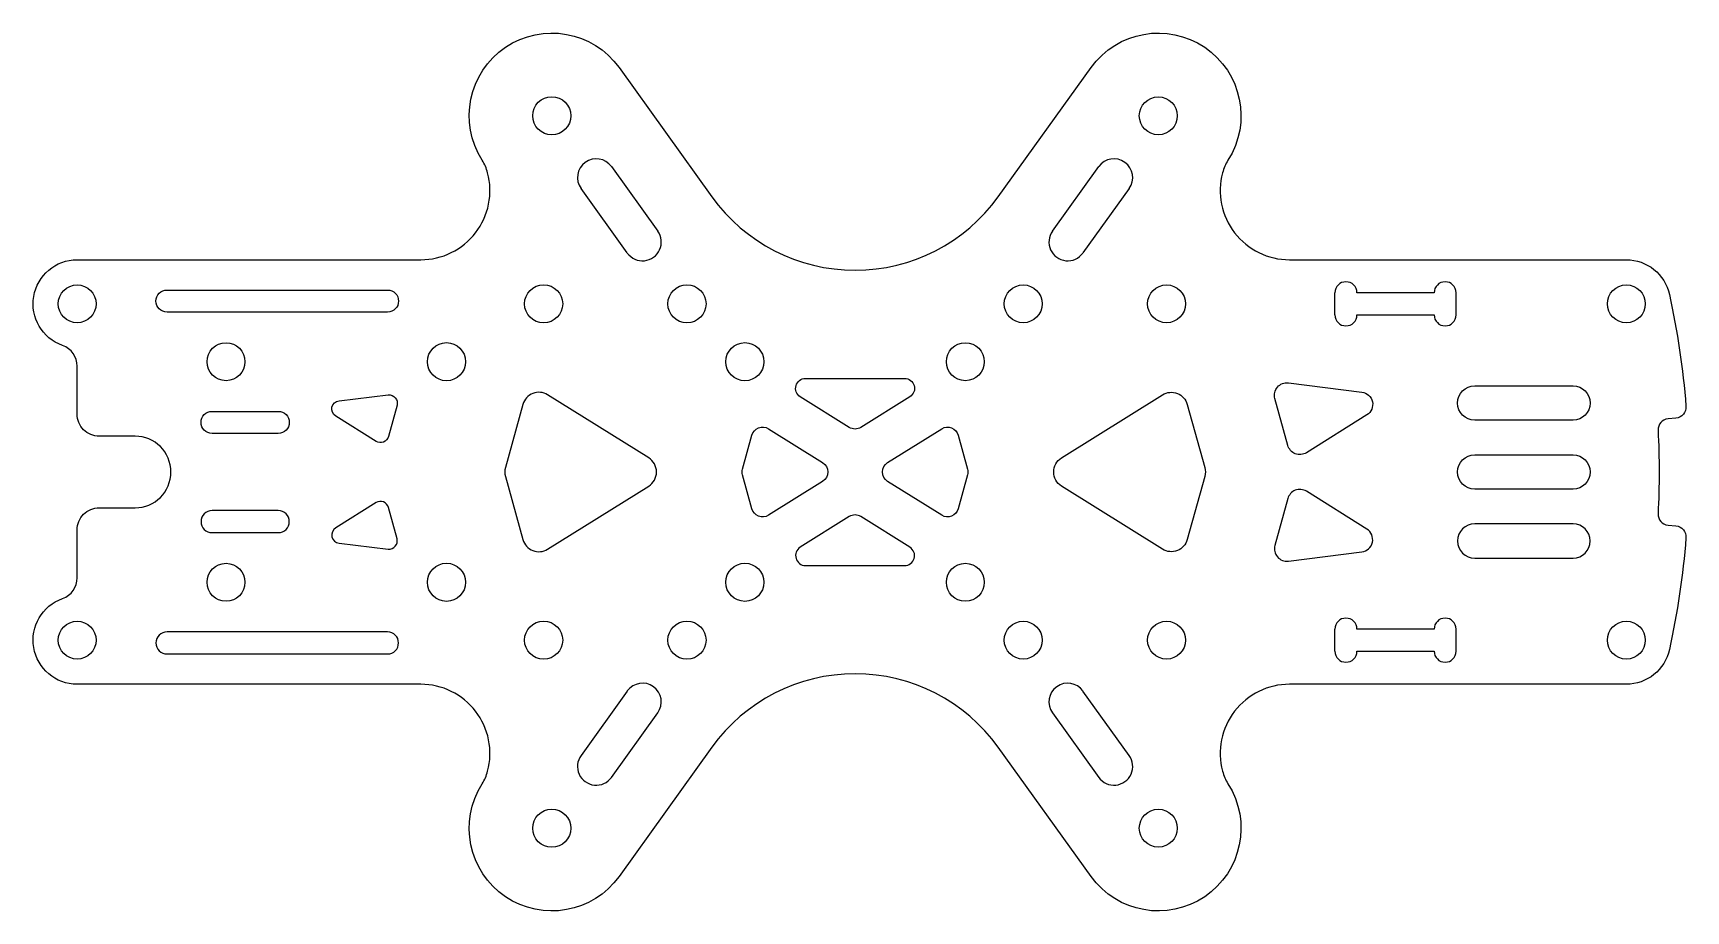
# Model space of a CAD drawing. Header units: millimetres. Extents: x -13 to 137, y -40 to 40.
import ezdxf

# ---------------------------------------------------------------- set-up
doc = ezdxf.new("R2010")
doc.units = ezdxf.units.MM
doc.header["$MEASUREMENT"] = 0
doc.layers.get('0').update_dxf_attribs({"true_color": 0xffffff})

msp = doc.modelspace()

# ---------------------------------------------------------------- linework, layer by layer
for p, q in [((39.96, 27.69), (44.16, 21.85)), ((79.96, 21.85), (84.16, 27.69)), ((41.4, 19.86), (37.2, 25.71)), ((86.92, 25.71), (82.72, 19.86)), ((105.58, 14.25), (105.58, 16.25)), ((114.58, 16.25), (107.58, 16.25)), ((116.58, 14.25), (116.58, 16.25)), ((107.58, 14.25), (114.58, 14.25)), ((105.58, -16.25), (105.58, -14.25)), ((114.58, -14.25), (107.58, -14.25)), ((116.58, -16.25), (116.58, -14.25)), ((107.58, -16.25), (114.58, -16.25)), ((41.4, -19.86), (37.2, -25.71)), ((86.92, -25.71), (82.72, -19.86)), ((39.96, -27.69), (44.16, -21.85)), ((79.96, -21.85), (84.16, -27.69))]:
    msp.add_line(p, q)
for points in [[(-8.5, -19.25, -0.843039), (-9.83, -11.48, 0.317837), (-8.5, -9.59), (-8.5, -5.25, -0.414214), (-6.5, -3.25), (-3.25, -3.25, 1), (-3.25, 3.25), (-6.5, 3.25, -0.414214), (-8.5, 5.25), (-8.5, 9.59, 0.317837), (-9.83, 11.48, -0.843039), (-8.5, 19.25), (22.66, 19.25, 0.492011), (28.73, 27.13, 0.077782), (28.24, 28.27, -0.973149), (40.65, 36.68), (49.07, 24.96, 0.512828), (75.05, 24.96), (83.47, 36.68, -0.973149), (95.88, 28.27, 0.077782), (95.39, 27.13, 0.492011), (101.46, 19.25), (132.01, 19.25, -0.352652), (135.92, 16.1, -0.033946), (137.42, 5.96, -0.411771), (136.51, 4.88), (135.8, 4.82, 0.40386), (134.89, 3.78, -0.025899), (134.89, -3.78, 0.40386), (135.8, -4.82), (136.51, -4.88, -0.411771), (137.42, -5.96, -0.033946), (135.92, -16.1, -0.352652), (132.01, -19.25), (101.46, -19.25, 0.492011), (95.39, -27.13, 0.077782), (95.88, -28.27, -0.973149), (83.47, -36.68), (75.05, -24.96, 0.512828), (49.07, -24.96), (40.65, -36.68, -0.973149), (28.24, -28.27, 0.077782), (28.73, -27.13, 0.492011), (22.66, -19.25)], [(-0.35, 14.5, -1), (-0.35, 16.5), (19.65, 16.5, -1), (19.65, 14.5)], [(66.56, 8.49, -0.751659), (67.03, 6.83), (62.59, 4.05, -0.286684), (61.53, 4.05), (57.09, 6.83, -0.751659), (57.56, 8.49)], [(108.02, 7.25, -0.70656), (108.48, 5.18), (102.99, 1.75, -0.501556), (101.31, 2.41), (100.13, 6.66, -0.534402), (101.36, 8.08)], [(127.18, 7.8, -1), (127.18, 4.7), (118.26, 4.7, -1), (118.26, 7.8)], [(14.95, 5.07, -0.70656), (15.25, 6.45), (19.7, 6.99, -0.534402), (20.51, 6.05), (19.73, 3.22, -0.501556), (18.61, 2.78)], [(43.34, -1.27, 0.55435), (43.34, 1.27), (34.17, 7, 0.501556), (31.93, 6.13), (30.34, 0.4, 0.135659), (30.34, -0.4), (31.93, -6.13, 0.501556), (34.17, -7)], [(80.78, -1.27, -0.55435), (80.78, 1.27), (89.95, 7, -0.501556), (92.19, 6.13), (93.78, 0.4, -0.135659), (93.78, -0.4), (92.19, -6.13, -0.501556), (89.95, -7)], [(3.74, 3.5, -1), (3.74, 5.5), (9.74, 5.5, -1), (9.74, 3.5)], [(54.2, -3.92, -0.501541), (52.7, -3.34), (51.85, -0.27, -0.135658), (51.85, 0.27), (52.7, 3.34, -0.501541), (54.2, 3.92), (59.11, 0.85, -0.554383), (59.11, -0.85)], [(69.92, 3.92, -0.501541), (71.42, 3.34), (72.26, 0.27, -0.135658), (72.26, -0.27), (71.42, -3.34, -0.501541), (69.92, -3.92), (65.01, -0.85, -0.554383), (65.01, 0.85)], [(118.26, -1.55, -1), (118.26, 1.55), (127.18, 1.55, -1), (127.18, -1.55)], [(14.95, -5.07, 0.70656), (15.25, -6.45), (19.7, -6.99, 0.534402), (20.51, -6.05), (19.73, -3.22, 0.501556), (18.61, -2.78)], [(108.02, -7.25, 0.70656), (108.48, -5.18), (102.99, -1.75, 0.501556), (101.31, -2.41), (100.13, -6.66, 0.534402), (101.36, -8.08)], [(3.74, -3.5, 1), (3.74, -5.5), (9.74, -5.5, 1), (9.74, -3.5)], [(66.56, -8.49, 0.751659), (67.03, -6.83), (62.59, -4.05, 0.286684), (61.53, -4.05), (57.09, -6.83, 0.751659), (57.56, -8.49)], [(127.18, -7.8, 1), (127.18, -4.7), (118.26, -4.7, 1), (118.26, -7.8)], [(-0.35, -14.5, 1), (-0.35, -16.5), (19.65, -16.5, 1), (19.65, -14.5)]]:
    msp.add_lwpolyline(points, format="xyb", close=True)
for centre, radius in [((34.55, 32.3), 1.73), ((89.56, 32.3), 1.72), ((-8.5, 15.25), 1.72), ((33.81, 15.25), 1.73), ((46.81, 15.25), 1.73), ((77.31, 15.25), 1.72), ((90.31, 15.25), 1.72), ((132.01, 15.25), 1.72), ((5, 10), 1.72), ((25, 10), 1.73), ((52.06, 10), 1.73), ((72.06, 10), 1.72), ((5, -10), 1.72), ((25, -10), 1.73), ((52.06, -10), 1.73), ((72.06, -10), 1.72), ((-8.5, -15.25), 1.72), ((33.81, -15.25), 1.73), ((46.81, -15.25), 1.73), ((77.31, -15.25), 1.72), ((90.31, -15.25), 1.72), ((132.01, -15.25), 1.72), ((34.55, -32.3), 1.73), ((89.56, -32.3), 1.72)]:
    msp.add_circle(centre, radius)
for centre, radius, start, end in [((38.58, 26.7), 1.7, 35.7, 215.7), ((85.54, 26.7), 1.7, 324.3, 144.3), ((42.78, 20.85), 1.7, 215.7, 35.7), ((81.34, 20.85), 1.7, 144.3, 324.3), ((106.58, 16.25), 1, 0, 180), ((115.58, 16.25), 1, 0, 180), ((106.58, 14.25), 1, 180, 0), ((115.58, 14.25), 1, 180, 0), ((106.58, -14.25), 1, 0, 180), ((115.58, -14.25), 1, 0, 180), ((106.58, -16.25), 1, 180, 0), ((115.58, -16.25), 1, 180, 0), ((42.78, -20.85), 1.7, 324.3, 144.3), ((81.34, -20.85), 1.7, 35.7, 215.7), ((38.58, -26.7), 1.7, 144.3, 324.3), ((85.54, -26.7), 1.7, 215.7, 35.7)]:
    msp.add_arc(centre, radius, start, end)

doc.saveas('drawing.dxf')
